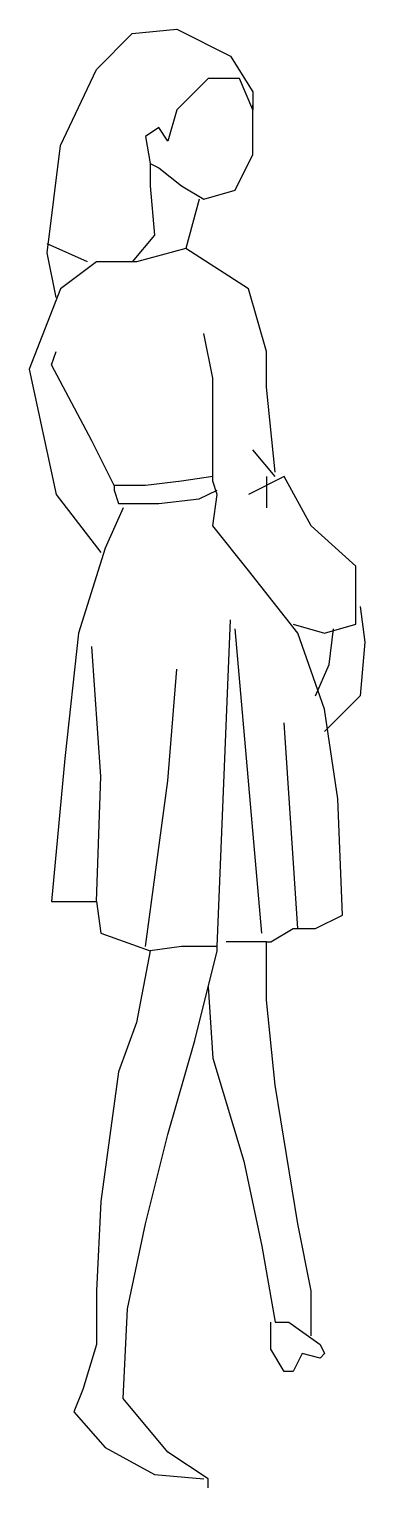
# Model space of a CAD drawing. Extents: x 1.73 to 2.1, y -8.02 to -6.39.
import ezdxf

# ---------------------------------------------------------------- set-up
doc = ezdxf.new("R2010")
doc.units = 0
doc.header["$MEASUREMENT"] = 0
doc.layers.get('0').update_dxf_attribs({"linetype": 'CONTINUOUS'})

msp = doc.modelspace()

# ---------------------------------------------------------------- linework, layer by layer
for p, q in [((1.8036, -6.4315), (1.8437, -6.3914)), ((1.8437, -6.3914), (1.8939, -6.3864)), ((1.8939, -6.3864), (1.9541, -6.4165)), ((1.9541, -6.4165), (1.9791, -6.4566)), ((1.7634, -6.5168), (1.8036, -6.4315)), ((1.929, -6.4416), (1.8939, -6.4767)), ((1.9641, -6.4416), (1.929, -6.4416)), ((1.9791, -6.4767), (1.9641, -6.4416)), ((1.9791, -6.4566), (1.9791, -6.4767)), ((1.9791, -6.5269), (1.9791, -6.4717)), ((1.8939, -6.4767), (1.8838, -6.5118)), ((1.8738, -6.4968), (1.8587, -6.5068)), ((1.8587, -6.5068), (1.8638, -6.5369)), ((1.8838, -6.5118), (1.8738, -6.4968)), ((1.7484, -6.6372), (1.7634, -6.5168)), ((1.8638, -6.5369), (1.8738, -6.5419)), ((1.8638, -6.5369), (1.8638, -6.562)), ((1.9591, -6.567), (1.9791, -6.5269)), ((1.8738, -6.5419), (1.8989, -6.562)), ((1.8638, -6.562), (1.8688, -6.6172)), ((1.8989, -6.562), (1.924, -6.577)), ((1.924, -6.577), (1.9591, -6.567)), ((1.9189, -6.577), (1.9039, -6.6322)), ((1.8688, -6.6172), (1.8437, -6.6473)), ((1.7935, -6.6473), (1.7484, -6.6272)), ((1.7584, -6.6874), (1.7484, -6.6372)), ((1.9039, -6.6322), (1.8487, -6.6473)), ((1.9741, -6.6774), (1.9039, -6.6322)), ((1.8036, -6.6473), (1.7634, -6.6774)), ((1.8487, -6.6473), (1.8036, -6.6473)), ((1.7634, -6.6774), (1.7283, -6.7677)), ((1.9942, -6.7476), (1.9741, -6.6774)), ((1.934, -6.7777), (1.924, -6.7275)), ((1.7534, -6.7626), (1.7584, -6.7476)), ((1.9942, -6.7877), (1.9942, -6.7476)), ((1.7283, -6.7677), (1.7584, -6.9081)), ((1.7985, -6.8479), (1.7534, -6.7626)), ((1.934, -6.8931), (1.934, -6.7777)), ((2.0042, -6.883), (1.9942, -6.7877)), ((1.8236, -6.8981), (1.7985, -6.8479)), ((2.0042, -6.8881), (1.9791, -6.858)), ((1.8587, -6.8981), (1.8236, -6.8981)), ((1.8236, -6.8981), (1.8236, -6.9031)), ((1.8989, -6.8931), (1.8587, -6.8981)), ((1.934, -6.8881), (1.8989, -6.8931)), ((1.939, -6.9081), (1.934, -6.8931)), ((2.0143, -6.8881), (1.9741, -6.9081)), ((1.9942, -6.8881), (1.9942, -6.9232)), ((2.0443, -6.9432), (2.0143, -6.8881)), ((1.7584, -6.9081), (1.8086, -6.9733)), ((1.8236, -6.9031), (1.8286, -6.9182)), ((1.8738, -6.9182), (1.9189, -6.9131)), ((1.9189, -6.9131), (1.939, -6.9031)), ((1.934, -6.9432), (1.939, -6.9081)), ((1.8337, -6.9232), (1.8136, -6.9683)), ((1.8286, -6.9182), (1.8738, -6.9182)), ((1.9741, -6.9934), (1.934, -6.9432)), ((2.0945, -6.9884), (2.0443, -6.9432)), ((1.8136, -6.9683), (1.7835, -7.0636)), ((2.0293, -7.0636), (1.9741, -6.9934)), ((2.0945, -7.0536), (2.0945, -6.9884)), ((1.939, -7.4148), (1.9541, -7.0486)), ((2.0995, -7.0335), (2.1045, -7.0737)), ((1.7835, -7.0636), (1.7684, -7.2041)), ((1.9892, -7.3998), (1.9591, -7.0586)), ((2.0243, -7.0536), (2.0594, -7.0636)), ((2.0594, -7.1489), (2.0293, -7.0636)), ((2.0594, -7.0636), (2.0945, -7.0536)), ((2.0644, -7.0988), (2.0694, -7.0586)), ((1.8086, -7.2242), (1.7985, -7.0787)), ((2.1045, -7.0737), (2.0995, -7.1339)), ((1.8838, -7.2292), (1.8939, -7.1038)), ((2.0494, -7.1339), (2.0644, -7.0988)), ((2.0995, -7.1339), (2.0594, -7.174)), ((2.0744, -7.2493), (2.0594, -7.1489)), ((2.0293, -7.3947), (2.0143, -7.164)), ((1.7684, -7.2041), (1.7534, -7.3646)), ((1.8036, -7.3646), (1.8086, -7.2242)), ((1.8587, -7.4148), (1.8838, -7.2292)), ((2.0795, -7.3797), (2.0744, -7.2493)), ((1.7534, -7.3646), (1.8036, -7.3646)), ((1.8036, -7.3646), (1.8086, -7.3998)), ((2.0494, -7.3947), (2.0795, -7.3797)), ((1.8086, -7.3998), (1.8638, -7.4198)), ((1.9992, -7.4098), (2.0243, -7.3947)), ((2.0243, -7.3947), (2.0494, -7.3947)), ((1.8638, -7.4198), (1.8487, -7.5001)), ((1.8989, -7.4148), (1.8638, -7.4198)), ((1.924, -7.4148), (1.8989, -7.4148)), ((1.9139, -7.5202), (1.939, -7.4198)), ((1.939, -7.4148), (1.924, -7.4148)), ((1.939, -7.4198), (1.939, -7.4148)), ((1.9741, -7.4098), (1.949, -7.4098)), ((1.9942, -7.4098), (1.9741, -7.4098)), ((1.9942, -7.4098), (1.9992, -7.4098)), ((1.9942, -7.475), (1.9942, -7.4098)), ((1.929, -7.46), (1.934, -7.5402)), ((2.0042, -7.5703), (1.9942, -7.475)), ((1.8487, -7.5001), (1.8286, -7.5553)), ((1.8838, -7.6255), (1.9139, -7.5202)), ((1.8286, -7.5553), (1.8086, -7.7008)), ((1.934, -7.5402), (1.9691, -7.6556)), ((2.0293, -7.7258), (2.0042, -7.5703)), ((1.8587, -7.7258), (1.8838, -7.6255)), ((1.9691, -7.6556), (1.9892, -7.7509)), ((1.8086, -7.7008), (1.8036, -7.8011)), ((1.8387, -7.8212), (1.8587, -7.7258)), ((2.0443, -7.8011), (2.0293, -7.7258)), ((1.9892, -7.7509), (2.0042, -7.8362)), ((1.8036, -7.8011), (1.8036, -7.8613)), ((2.0443, -7.8513), (2.0443, -7.8011)), ((1.8337, -7.9215), (1.8387, -7.8212)), ((1.9992, -7.8663), (1.9992, -7.8362)), ((2.0042, -7.8362), (2.0193, -7.8362)), ((2.0193, -7.8362), (2.0544, -7.8613)), ((1.8036, -7.8613), (1.7885, -7.9115)), ((2.0143, -7.8914), (1.9992, -7.8663)), ((2.0544, -7.8613), (2.0594, -7.8713)), ((2.0343, -7.8713), (2.0243, -7.8914)), ((2.0544, -7.8763), (2.0343, -7.8713)), ((2.0594, -7.8713), (2.0544, -7.8763)), ((2.0243, -7.8914), (2.0143, -7.8914)), ((1.7885, -7.9115), (1.7785, -7.9365)), ((1.8838, -7.9817), (1.8337, -7.9215)), ((1.7785, -7.9365), (1.8136, -7.9767)), ((1.8136, -7.9767), (1.8688, -8.0068)), ((1.929, -8.0118), (1.8838, -7.9817)), ((1.8688, -8.0068), (1.924, -8.0118)), ((1.929, -8.0218), (1.929, -8.0118))]:
    msp.add_line(p, q)

doc.saveas('drawing.dxf')
